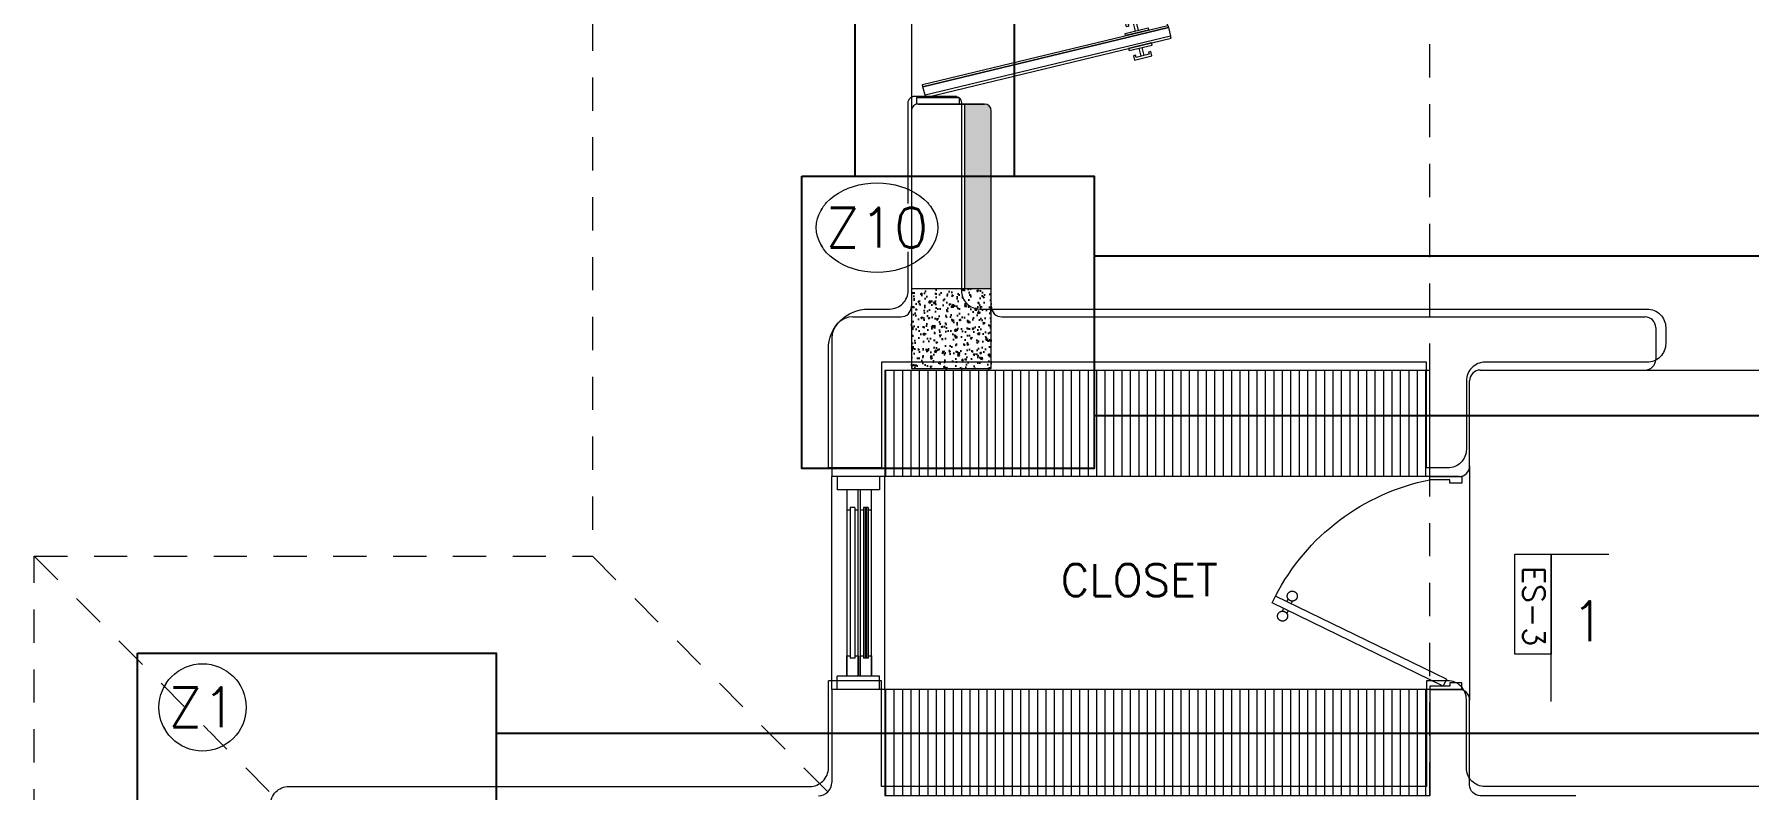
# Model space of a CAD drawing. Header units: metres. Extents: x -232 to 581, y 30 to 789.
# Drawn here: x 90.07 to 96.52, y 525.28 to 528.12 of the extents above; entities that cross this region are included whole.
import ezdxf

# ---------------------------------------------------------------- set-up
doc = ezdxf.new("R2010")
doc.units = ezdxf.units.M
doc.linetypes.add('CONTINUA', pattern=[0])
doc.linetypes.add('HIDDEN2', pattern=[0.1875, 0.125, -0.0625])
for name, color, linetype, lineweight in [('0-S-GRID-IDEN', 1, 'Continuous', 9), ('A-DOOR', 35, 'Continuous', 5), ('A-WALL', 250, 'Continuous', 20), ('baños', 140, 'Continuous', 0), ('closets', 253, 'Continuous', 0), ('Columnas', 7, 'Continuous', 18), ('piscina', 131, 'Continuous', 0), ('textos', 7, 'Continuous', 0)]:
    doc.layers.add(name, color=color, linetype=linetype, lineweight=lineweight)
for name, color, linetype in [('001-DIMTEXTO', 4, 'Continuous'), ('DIMTEXTO', 4, 'Continuous'), ('HATCH', 8, 'Continuous'), ('ZAPATAS', 6, 'Continuous')]:
    doc.layers.add(name, color=color, linetype=linetype)
doc.layers.add('PISO', color=7, linetype='Continuous', lineweight=5, true_color=0xe6e6e6)
doc.layers.add('Techos 1', color=7, linetype='HIDDEN2', lineweight=9, true_color=0x42391a)
doc.layers.add('RELLENO SECCION', color=8, linetype='Continuous', lineweight=0, transparency=0.4)
doc.styles.add('SMPLEX', font='simplex.shx')
doc.styles.get("Standard").update_dxf_attribs({"font": 'arial.ttf'})

# ---------------------------------------------------------------- blocks, each defined once
blk = doc.blocks.new('A$C2bbc346b')
at = {"layer": 'A-WALL', "color": 7, "true_color": 0xffffff}
blk.add_line((2.425, -10.9945), (2.575, -10.9945), dxfattribs=at)
for points in [[(2.33, -11.7945, 0.414214), (2.4, -11.7245), (2.4, -11.0195, -0.414214), (2.425, -10.9945), (2.575, -10.9945, -0.414214), (2.6, -11.0195), (2.6, -11.7245, 0.414214), (2.67, -11.7945), (5.18, -11.7945, -0.414214), (5.25, -11.8645), (5.25, -11.9245, -0.414214), (5.18, -11.9945)], [(5.18, -11.9945), (4.57, -11.9945, 0.414214), (4.5, -12.0645), (4.5, -12.3218, -0.414214), (4.43, -12.3918), (4.35, -12.3918), (4.35, -11.9945), (2.3, -11.9945), (2.3, -12.3918), (2.1, -12.3918), (2.1, -11.9445, -0.414214), (2.25, -11.7945), (2.33, -11.7945)], [(0.2, -14.3398), (0, -14.3398), (0, -13.6591, -0.414214), (0.07, -13.5891), (2.03, -13.5891, 0.414214), (2.1, -13.5191), (2.1, -13.1918)], [(7.93, -13.5891), (4.57, -13.5891, -0.414214), (4.5, -13.5191), (4.5, -13.2618, 0.414214), (4.43, -13.1918), (4.35, -13.1918), (4.35, -13.5891), (2.3, -13.5891), (2.3, -13.1918), (2.1, -13.1918)]]:
    blk.add_lwpolyline(points, format="xyb", dxfattribs=at)
blk = doc.blocks.new('20.03 cimentacion')
at = {"layer": 'textos', "color": 18, "linetype": 'Continuous', "ltscale": 0.01, "true_color": 0x000000}
for p, q in [((97.6317, -14.7228), (97.9852, -14.7228)), ((97.7677, -15.277), (97.7677, -14.7228))]:
    blk.add_line(p, q, dxfattribs=at)
blk.add_lwpolyline([(97.6317, -14.7228), (97.7677, -14.7228), (97.7677, -15.0988), (97.6317, -15.0988)], close=True, dxfattribs=at)
at = {"layer": 'ZAPATAS', "color": 18, "lineweight": 25, "true_color": 0x000000}
for p, q in [((95.1491, -13.3015), (95.1491, -10.7004)), ((95.7491, -13.3015), (95.7491, -10.7004)), ((96.0491, -13.6015), (98.857, -13.6015)), ((96.0491, -14.2015), (98.857, -14.2015)), ((93.7991, -15.396), (100.0997, -15.396))]:
    blk.add_line(p, q, dxfattribs=at)
for points in [[(94.9491, -13.3015), (96.0491, -13.3015), (96.0491, -14.4004), (94.9491, -14.4004)], [(92.4497, -15.095), (93.7991, -15.095), (93.7991, -16.445), (92.4497, -16.445)]]:
    blk.add_lwpolyline(points, close=True, dxfattribs=at)
at = {"layer": 'HATCH', "color": 18, "ltscale": 0.2, "true_color": 0x000000}
blk.add_blockref('A$C2bbc346b', (92.9491, -2.0069), dxfattribs=at)
at = {"layer": 'textos', "color": 18, "ltscale": 0.5, "true_color": 0x000000, "insert": (97.7033, -14.9183), "char_height": 0.0825, "attachment_point": 5, "rotation": 270, "style": 'SMPLEX'}
blk.add_mtext('ES-3', dxfattribs=at)
at = {"layer": 'DIMTEXTO', "color": 18, "true_color": 0x000000, "char_height": 0.15, "attachment_point": 5, "rotation": 0, "style": 'SMPLEX', "bg_fill": 3, "box_fill_scale": 1.1, "bg_fill_color": 256, "bg_fill_true_color": 13158600, "bg_fill_transparency": 0}
for s, insert in [('\\A1;Z10', (95.2318, -13.4955)), ('\\A1;Z1', (92.6943, -15.2986))]:
    blk.add_mtext(s, dxfattribs=dict(at, insert=insert))
at = {"layer": 'DIMTEXTO', "color": 18, "lineweight": -3, "true_color": 0x000000, "insert": (97.9077, -14.9746), "char_height": 0.15, "attachment_point": 5, "style": 'SMPLEX', "bg_fill": 3, "box_fill_scale": 1.1, "bg_fill_color": 256, "bg_fill_true_color": 13158600, "bg_fill_transparency": 0}
blk.add_mtext('1', dxfattribs=at)
at = {"layer": '0-S-GRID-IDEN', "color": 18, "true_color": 0x000000}
blk.add_circle((92.6943, -15.2986), 0.164, dxfattribs=at)
blk.add_ellipse((95.2318, -13.4955), major_axis=(0.2285, 0), ratio=0.736432, dxfattribs=at)
blk = doc.blocks.new('A$C95be60c7')
at = {"layer": 'A-DOOR'}
for p, q in [((0.4752, 0.7426), (0.4497, 0.7302)), ((0.762, 0.0876), (0.4497, 0.7302)), ((0.7875, 0.1), (0.4752, 0.7426)), ((0.4703, 0.6879), (0.4601, 0.6829)), ((0.4785, 0.671), (0.4683, 0.666)), ((0.4958, 0.7003), (0.506, 0.7052)), ((0.504, 0.6833), (0.5143, 0.6883)), ((0.762, 0.0876), (0.7875, 0.1))]:
    blk.add_line(p, q, dxfattribs=at)
for points in [[(0, 0.03), (0.025, 0.03), (0.025, 0.075), (0.0125, 0.075), (0.0125, 0.15), (0, 0.15), (0, 0.03)], [(0.8, 0.03), (0.775, 0.03), (0.775, 0.075), (0.7875, 0.075), (0.7875, 0.15), (0.8, 0.15), (0.8, 0.03)]]:
    blk.add_lwpolyline(points, dxfattribs=at)
blk.add_arc((0.8309, -0.0119), 0.8343, 117.18736, 168.8099, dxfattribs=at)
for points in [[(0.506, 0.7039), (0.506, 0.709), (0.511, 0.7177), (0.5198, 0.7227), (0.5298, 0.7227), (0.5386, 0.7177), (0.5436, 0.7089), (0.5436, 0.6989), (0.5386, 0.6901), (0.5298, 0.6851), (0.5197, 0.6851), (0.511, 0.6901), (0.506, 0.6989), (0.506, 0.7039)], [(0.4307, 0.6673), (0.4307, 0.6724), (0.4358, 0.6811), (0.4445, 0.6861), (0.4546, 0.6861), (0.4633, 0.6811), (0.4684, 0.6724), (0.4683, 0.6623), (0.4633, 0.6535), (0.4546, 0.6485), (0.4445, 0.6485), (0.4357, 0.6536), (0.4307, 0.6623), (0.4307, 0.6673)]]:
    blk.add_open_spline(points, degree=2, dxfattribs=at)
blk = doc.blocks.new('A$C3415d36c')
at = {"layer": 'A-DOOR'}
for p, q in [((0.8537, 1.8203), (0.8464, 1.7901)), ((0.8652, 1.8175), (0.858, 1.7874)), ((0.8237, 1.6957), (0.831, 1.7258)), ((0.8353, 1.6929), (0.8425, 1.7231)), ((0.8237, 0.3043), (0.831, 0.2742)), ((0.8353, 0.3071), (0.8425, 0.2769)), ((0.8537, 0.1797), (0.8464, 0.2099)), ((0.8652, 0.1825), (0.858, 0.2126))]:
    blk.add_line(p, q, dxfattribs=at)
for points in [[(0.17, 1.975), (0.17, 2), (0.01, 2), (0.01, 1.975)], [(0.9646, 1.7447), (0.041, 1.967), (0.0333, 1.9348), (0.9569, 1.7125)], [(0.9646, 1.7447), (0.041, 1.967), (0.0429, 1.975), (0.9666, 1.7527)], [(0.9569, 1.7125), (0.0333, 1.9348), (0.0313, 1.9268), (0.955, 1.7045)], [(0.8332, 1.8167), (0.8251, 1.8187), (0.829, 1.8347), (0.8938, 1.8191), (0.89, 1.803), (0.8818, 1.805), (0.8838, 1.813), (0.8352, 1.8247)], [(0.8071, 1.7082), (0.799, 1.7101), (0.7951, 1.6941), (0.86, 1.6785), (0.8638, 1.6945), (0.8557, 1.6965), (0.8538, 1.6885), (0.8052, 1.7001)], [(0.9569, 0.2875), (0.0333, 0.0652), (0.0313, 0.0732), (0.955, 0.2955)], [(0.9646, 0.2553), (0.041, 0.033), (0.0333, 0.0652), (0.9569, 0.2875)], [(0.8071, 0.2918), (0.799, 0.2899), (0.7951, 0.3059), (0.86, 0.3215), (0.8638, 0.3055), (0.8557, 0.3035), (0.8538, 0.3115), (0.8052, 0.2999)], [(0.9646, 0.2553), (0.041, 0.033), (0.0429, 0.025), (0.9666, 0.2473)], [(0.8332, 0.1833), (0.8251, 0.1813), (0.829, 0.1653), (0.8938, 0.1809), (0.89, 0.197), (0.8818, 0.195), (0.8838, 0.187), (0.8352, 0.1753)], [(0.17, 0.025), (0.17, 0), (0.01, 0), (0.01, 0.025)]]:
    blk.add_lwpolyline(points, close=True, dxfattribs=at)
for points in [[(0.88, 1.714), (0.8819, 1.7221), (0.7954, 1.7429), (0.7935, 1.7348), (0.88, 1.714)], [(0.8955, 1.7783), (0.8935, 1.7703), (0.807, 1.7911), (0.809, 1.7992), (0.8955, 1.7783)], [(0.88, 0.286), (0.8819, 0.2779), (0.7954, 0.2571), (0.7935, 0.2652), (0.88, 0.286)], [(0.8955, 0.2217), (0.8935, 0.2297), (0.807, 0.2089), (0.809, 0.2008), (0.8955, 0.2217)]]:
    blk.add_lwpolyline(points, dxfattribs=at)
at = {"layer": 'A-DOOR', "linetype": 'HIDDEN2'}
for centre, start, end in [((-0.0044, 2.0014), 274.31685, 342.80201), ((-0.0044, -0.0014), 17.19799, 85.68315)]:
    blk.add_arc(centre, 1.0043, start, end, dxfattribs=at)
blk = doc.blocks.new('20.03.2026 LN 09 PRIMER NIVEL ARQ')
at = {"layer": 'closets', "transparency": 33554687}
h = blk.add_hatch(dxfattribs=at)
h.set_pattern_fill('LINE', color=1, scale=0.01, angle=90)
h.set_pattern_definition([(90, (-118.43962, 130.966062), (-0.03175, 2e-18), [])])
h.paths.add_polyline_path([(-10.536, -54.4932), (-8.4865, -54.4932), (-8.4865, -54.8932), (-10.536, -54.8932)])
h = blk.add_hatch(dxfattribs=at)
h.set_pattern_fill('LINE', color=1, scale=0.01, angle=90)
h.set_pattern_definition([(90, (-118.43962, 129.7661), (-0.03175, 2e-18), [])])
h.paths.add_polyline_path([(-10.5365, -55.6932), (-8.486, -55.6932), (-8.486, -56.0932), (-10.5365, -56.0932)])
at = {"layer": 'HATCH'}
h = blk.add_hatch(dxfattribs=at)
h.set_pattern_fill('AR-CONC', color=1, scale=0.00032)
h.set_pattern_definition([(50, (109.59505, -7.243447), (0.058299094, -0.005100507), [0.006096, -0.067056]), (355, (109.59505, -7.24345), (-0.011277895, 0.06113819), [0.0048768, -0.053644987]), (100.451445, (109.59991, -7.24387), (0.0470212, 0.05603768), [0.005180803, -0.056988878]), (46.1842, (109.59505, -7.22719), (0.086745293, -0.013453545), [0.009144, -0.100584]), (96.63556, (109.60228, -7.22831), (0.075969323, 0.07917636), [0.00777121, -0.085483395]), (351.18415, (109.59505, -7.22719), (0.07596932, 0.07917636), [0.00731519, -0.080467114]), (21, (109.60318, -7.231255), (0.048516605, -0.032724863), [0.006096, -0.067056]), (326, (109.60318, -7.231255), (0.01977665, 0.05894015), [0.0048768, -0.0536448]), (71.451445, (109.607223, -7.23398), (0.068293254, 0.026215286), [0.005180803, -0.05698878]), (37.5, (109.595052, -7.243447), (0.000988353, 0.0270576124), [0, -0.05299456, 0, -0.0544576, 0, -0.053848]), (7.5, (109.595052, -7.243447), (0.021382292, 0.032057784), [0, -0.03104896, 0, -0.05177536, 0, -0.0205232]), (327.5, (109.576927, -7.243447), (0.0433889905, -0.001833198), [0, -0.02032, 0, -0.0633984, 0, -0.0841248]), (317.5, (109.5688, -7.243447), (0.047401338, 0.008136477), [0, -0.026416, 0, -0.04210304, 0, -0.0597408])])
h.paths.add_polyline_path([(-10.436, -54.4877), (-10.136, -54.4877), (-10.136, -54.1877), (-10.436, -54.1877)])
at = {"layer": 'RELLENO SECCION'}
h = blk.add_hatch(color=1, dxfattribs=at)
h.dxf.hatch_style = 1
edge = h.paths.add_edge_path()
edge.add_line((-10.136, -54.1877), (-10.236, -54.1877))
edge.add_line((-10.236, -54.1877), (-10.236, -53.4932))
edge.add_line((-10.236, -53.4932), (-10.161, -53.4932))
edge.add_arc((-10.161, -53.5182), 0.025, 0, 90, ccw=False)
edge.add_line((-10.136, -53.5182), (-10.136, -54.1587))
edge.add_line((-10.136, -54.1587), (-10.136, -54.1831))
edge.add_line((-10.136, -54.1831), (-10.136, -54.1877))
at = {"layer": 'A-DOOR', "color": 1}
for p, q in [((-10.736, -55.6932), (-10.736, -54.8932)), ((-10.716, -54.8932), (-10.716, -54.9432)), ((-10.556, -54.9432), (-10.716, -54.9432)), ((-10.6796, -54.9432), (-10.6796, -55.6432)), ((-10.6366, -55.6432), (-10.6366, -54.9432)), ((-10.629, -54.9432), (-10.629, -55.6432)), ((-10.586, -55.6432), (-10.586, -54.9432)), ((-10.556, -54.8932), (-10.556, -54.9432)), ((-10.536, -55.6932), (-10.536, -54.8932)), ((-10.6668, -55.01), (-10.6668, -55.5764)), ((-10.6494, -55.01), (-10.6668, -55.01)), ((-10.6494, -55.01), (-10.6494, -55.5764)), ((-10.6162, -55.01), (-10.6162, -55.5764)), ((-10.5988, -55.01), (-10.6162, -55.01)), ((-10.5988, -55.01), (-10.5988, -55.5764)), ((-10.6494, -55.5764), (-10.6668, -55.5764)), ((-10.5988, -55.5764), (-10.6162, -55.5764)), ((-10.556, -55.6432), (-10.716, -55.6432)), ((-10.716, -55.6932), (-10.716, -55.6432)), ((-10.556, -55.6932), (-10.556, -55.6432))]:
    blk.add_line(p, q, dxfattribs=at)
for points in [[(-10.6494, -55.0184), (-10.6366, -55.0184), (-10.6366, -54.9432), (-10.6796, -54.9432), (-10.6796, -55.0184), (-10.6668, -55.0184)], [(-10.5988, -55.0184), (-10.586, -55.0184), (-10.586, -54.9432), (-10.629, -54.9432), (-10.629, -55.0184), (-10.6162, -55.0184)], [(-10.6494, -55.5677), (-10.6366, -55.5677), (-10.6366, -55.6432), (-10.6796, -55.6432), (-10.6796, -55.5677), (-10.6668, -55.5677)], [(-10.5988, -55.5677), (-10.586, -55.5677), (-10.586, -55.6432), (-10.629, -55.6432), (-10.629, -55.5677), (-10.6162, -55.5677)]]:
    blk.add_lwpolyline(points, dxfattribs=at)
at = {"layer": 'A-WALL', "color": 1}
for p, q in [((-10.436, -53.5182), (-10.436, -54.2532)), ((-10.411, -53.4932), (-10.161, -53.4932)), ((-10.236, -53.4932), (-10.236, -54.1877)), ((-10.136, -54.1987), (-10.136, -53.5182)), ((-10.656, -54.2932), (-10.476, -54.2932)), ((-10.096, -54.2932), (-7.676, -54.2932)), ((-7.636, -54.3332), (-7.636, -54.4532)), ((-10.736, -54.3732), (-10.736, -54.8932)), ((-10.536, -54.4932), (-8.486, -54.4932)), ((-10.536, -54.4932), (-10.536, -54.8932)), ((-8.486, -54.8932), (-8.486, -54.4932)), ((-8.296, -54.4932), (-7.676, -54.4932)), ((-8.336, -54.8532), (-8.336, -54.5332)), ((-10.536, -54.8932), (-10.736, -54.8932)), ((-8.376, -54.8932), (-8.486, -54.8932)), ((-10.736, -55.6932), (-10.736, -56.0432)), ((-10.536, -55.6932), (-10.736, -55.6932)), ((-10.536, -55.6932), (-10.536, -56.0932))]:
    blk.add_line(p, q, dxfattribs=at)
at = {"layer": 'A-WALL', "color": 1, "transparency": 33554684}
blk.add_line((-10.161, -53.4932), (-10.411, -53.4932), dxfattribs=at)
at = {"layer": 'A-WALL', "color": 1}
blk.add_lwpolyline([(-7.936, -56.0932), (-8.296, -56.0932, -0.414214), (-8.336, -56.0532), (-8.336, -55.7332, 0.414214), (-8.376, -55.6932), (-8.486, -55.6932), (-8.486, -56.0932), (-10.536, -56.0932)], format="xyb", dxfattribs=at)
for centre, radius, start, end in [((-10.411, -53.5182), 0.025, 90, 180), ((-10.656, -54.3732), 0.08, 90, 180), ((-10.476, -54.2532), 0.04, 270, 360), ((-10.096, -54.2532), 0.04, 180, 270), ((-7.676, -54.3332), 0.04, 0, 90), ((-8.296, -54.5332), 0.04, 90, 180), ((-7.676, -54.4532), 0.04, 270, 0), ((-8.376, -54.8532), 0.04, 270, 360), ((-10.786, -56.0432), 0.05, 270, 360)]:
    blk.add_arc(centre, radius, start, end, dxfattribs=at)
at = {"layer": 'A-WALL', "color": 1, "transparency": 33554684}
blk.add_arc((-10.161, -53.5182), 0.025, 360, 90, dxfattribs=at)
at = {"layer": 'closets', "color": 1, "transparency": 33554687}
for p, q in [((-8.4865, -54.8932), (-10.536, -54.8932)), ((-8.486, -55.6932), (-10.536, -55.6932))]:
    blk.add_line(p, q, dxfattribs=at)
at = {"layer": 'Columnas', "color": 1}
blk.add_lwpolyline([(-10.436, -54.4877), (-10.136, -54.4877), (-10.136, -54.1877), (-10.436, -54.1877)], close=True, dxfattribs=at)
at = {"layer": 'piscina', "color": 1, "const_width": 0.01}
blk.add_lwpolyline([(-10.6075, -55.01), (-10.6075, -55.5764)], dxfattribs=at)
at = {"layer": 'PISO', "color": 1}
for p, q in [((-10.436, -51.4682), (-10.436, -53.5182)), ((-7.676, -54.4932), (-6.546, -54.4932)), ((-8.336, -54.8532), (-8.336, -55.7332))]:
    blk.add_line(p, q, dxfattribs=at)
at = {"layer": 'Techos 1', "color": 1}
for p, q in [((-8.486, -58.3432), (-8.486, -46.6432)), ((-11.636, -49.7932), (-11.636, -55.1932)), ((-13.736, -63.3932), (-13.736, -55.1932)), ((-13.736, -55.1932), (-11.636, -55.1932)), ((-13.736, -55.1932), (-9.636, -59.2932)), ((-11.636, -55.1932), (-8.486, -58.3432))]:
    blk.add_line(p, q, dxfattribs=at)
at = {"layer": 'A-DOOR', "color": 1}
blk.add_blockref('A$C3415d36c', (-10.426, -53.4932), dxfattribs=at)
at = {"layer": 'A-DOOR', "color": 1, "xscale": -1.000000000000001, "rotation": 90}
blk.add_blockref('A$C95be60c7', (-8.336, -54.8932), dxfattribs=at)
at = {"layer": 'baños', "color": 1, "linetype": 'Continuous'}
for tag, p in [('MODELNUMBER', (-12.0611, -62.0707)), ('MATERIAL', (-12.0611, -62.0709)), ('PRODUCT', (-12.0611, -62.0708)), ('TRADENAME', (-12.0611, -62.0708))]:
    blk.add_attdef(tag, p, '', height=0.0000254, rotation=359.99992, dxfattribs=at)
at = {"layer": 'textos', "color": 1, "insert": (-7.8764, -55.3425), "char_height": 0.15, "width": 3.404877, "attachment_point": 9}
blk.add_mtext('\\pxqc;{\\Fromans|c0;\\H0.8x;CLOSET\\H1.25x; }', dxfattribs=at)

msp = doc.modelspace()

# ---------------------------------------------------------------- block references
at = {"layer": '001-DIMTEXTO', "linetype": 'CONTINUA'}
msp.add_blockref('20.03 cimentacion', (-1.9956, 540.8914), dxfattribs=at)

# ---------------------------------------------------------------- next in the draw order: block references
at = {"color": 1}
msp.add_blockref('20.03.2026 LN 09 PRIMER NIVEL ARQ', (103.8018, 581.3537), dxfattribs=at)

doc.saveas('drawing.dxf')
